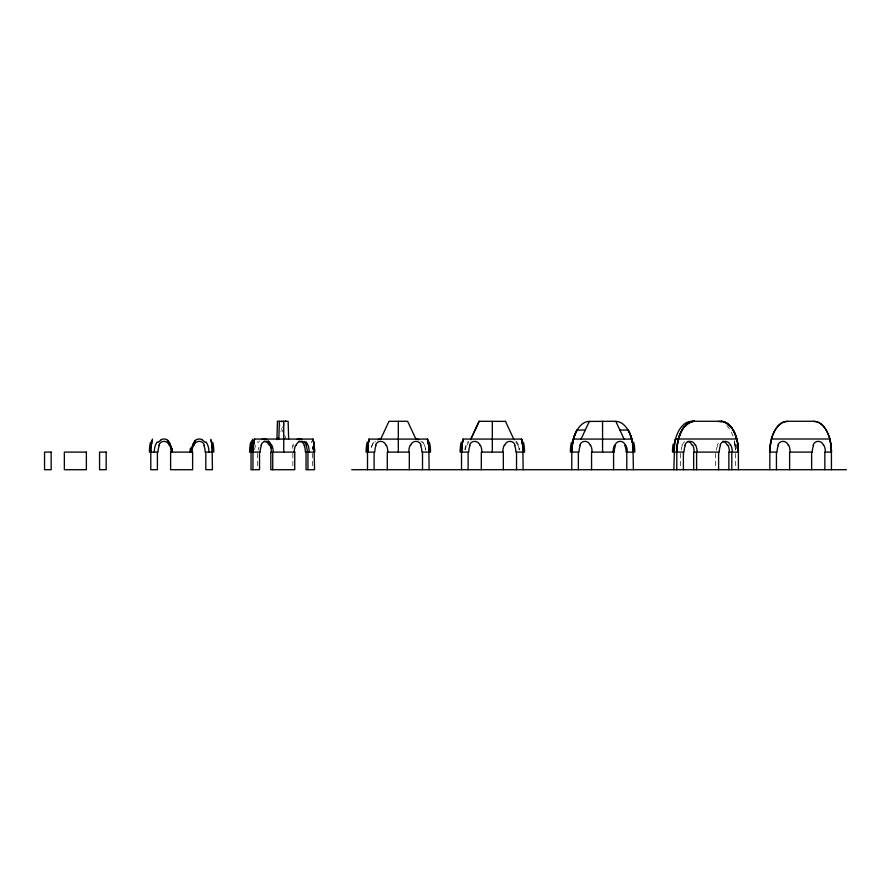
<?xml version="1.0" encoding="UTF-8"?>
<svg xmlns="http://www.w3.org/2000/svg" width="891" height="891" viewBox="0 0 891 891"><rect width="100%" height="100%" fill="white"/><g stroke="black" fill="none" stroke-linecap="round" stroke-linejoin="round"><path stroke-width="0.67" stroke-dasharray="4.46 3.34" d="M681.927 445.222L682.695 443.885M717.132 445.222L718.436 443.183M258.223 442.448L259.559 440.945M374.877 442.181L375.423 441.535M683.085 443.35L683.82 442.549M684.333 442.114L684.901 441.747M420.897 441.234L421.744 442.181M734.284 440.978L734.785 443.54M311.494 441.123L311.839 442.816M734.641 442.704L735.275 447.427M734.841 443.885L735.053 445.433M735.108 445.823L735.431 449.966M312.485 447.85L312.362 446.547L312.607 449.966M312.496 447.939L312.552 448.763M735.476 453.463L735.476 469.713M715.673 453.463L715.673 468.354M680.457 453.463L680.457 468.354M312.652 453.463L312.652 468.354M292.849 453.463L292.849 468.354M257.633 453.463L257.633 468.354M313.61 445.667A17.319 6.605 -90 0 1 313.977 449.521M516.301 441.279A15.559 15.158 -32.6 0 1 519.787 449.788M515.622 441.858A12.04 11.717 -29.6 0 1 517.682 445.344M518.373 446.001A17.029 15.726 -85.7 0 1 519.197 449.866M464.868 449.788A15.559 15.158 32.6 0 1 468.354 441.279M466.973 445.344A12.04 11.717 29.6 0 1 468.822 442.114M465.458 449.866A17.029 15.726 85.7 0 1 466.149 446.424M293.262 446.402A14.846 14.167 81.3 0 1 293.585 445.589M286.59 439.642A41.721 0.579 64.9 0 1 279.251 423.615M292.148 448.373A13.02 11.483 89.9 0 1 294.81 441.591M258.412 450.044A14.846 13.02 -90 0 1 258.958 447.215M284.429 423.615A41.721 0.579 -64.9 0 1 280.854 431.5M254.626 449.688A15.715 15.214 63.1 0 1 257.51 441.903M726.811 425.564A31.753 17.608 90 0 1 733.505 437.737M734.262 440.845A30.06 16.673 90 0 1 735.431 449.788M716.453 450.044A14.846 13.02 -90 0 1 717.6 445.467M681.236 450.044A14.846 13.02 -90 0 1 682.383 445.467M736.144 444.086A17.898 7.005 -90 0 1 736.768 449.365M425.553 449.855A15.537 15.102 -55.8 0 0 422.624 441.891A15.537 15.091 -55.9 0 1 425.553 449.855M373.63 442.415A15.537 15.102 55.8 0 0 371.191 448.719A15.537 15.091 55.9 0 1 373.63 442.415"/><path stroke-width="1.34" d="M367.504 469.713L367.504 451.537M461.516 451.826L461.516 469.713M571.766 451.826L571.766 469.713M374.109 469.713L374.109 452.105L367.504 452.105L367.549 449.966M769.824 469.713L769.869 449.966L770.96 441.223M150.802 451.537L150.791 469.713L157.406 469.713L157.406 452.105L150.791 452.105L150.813 450.701M251.039 451.537L251.028 469.713L259.537 469.713L259.537 452.105L251.028 452.105L251.073 449.966M461.516 451.537L461.516 452.105L468.12 452.105L468.12 469.713M571.766 451.537L571.766 452.105L578.37 452.105L578.37 469.713M150.802 451.258L150.846 449.866M461.527 451.358L461.56 449.966M571.777 451.358L571.81 449.966M251.062 450.423L251.318 446.547M367.526 450.423L367.783 446.547M461.538 450.423L461.805 446.547M571.788 450.423L572.055 446.547M150.824 450.4L151.08 446.547M677.784 441.858L676.815 450.4L676.781 469.713M150.958 447.939L151.002 447.382M251.195 447.939L251.24 447.382M367.66 447.939L367.705 447.382M461.683 447.939L461.727 447.382M571.933 447.939L573.414 439.063A36.965 36.965 0 0 1 576.989 430.108L585.298 430.03M151.036 447.026L152.45 439.063M251.273 447.026L252.053 441.736M367.738 447.026L368.44 442.181M461.761 447.026L462.151 443.907M151.08 446.614L151.214 445.433M251.318 446.614L251.451 445.433M367.783 446.614L367.872 445.823M461.794 446.614L461.883 445.823M572.044 446.614L572.178 445.433M674.275 445.433L674.699 442.704M151.236 445.244L151.314 444.654M251.474 445.244L251.552 444.654M367.938 445.244L368.028 444.654M461.961 445.244L462.039 444.654M572.211 445.244L572.289 444.654M151.347 444.42L151.581 443.016M462.073 444.42L463.164 439.063L521.491 439.085A30.082 16.684 90 0 1 523.14 452.138M572.323 444.42L572.523 443.183M254.069 441.223L252.977 449.966L252.933 469.713M674.576 443.384L673.852 469.713M251.808 443.016L251.73 443.529M368.195 443.529L368.284 443.016M462.964 439.864L462.93 439.998A50.91 50.91 0 0 0 461.549 450.601L461.516 452.105A29.982 16.628 -90 0 1 463.164 439.085L463.153 439.129A30.249 16.784 -90 0 0 462.173 443.751L462.206 443.529M572.456 443.529L572.434 443.718A30.372 16.84 -90 0 1 573.414 439.063A30.895 17.141 90 0 1 577.034 430.119A30.84 17.107 -90 0 0 573.414 439.063L573.392 439.185M462.195 443.662L462.295 443.016M572.49 443.35L572.601 442.704M151.57 443.083L151.682 442.471M251.797 443.083L251.908 442.471M368.273 443.083L369.141 439.107L427.48 439.085M462.284 443.083L462.462 442.114M572.534 443.083L572.713 442.114M674.654 442.95L675.523 438.996A31.753 17.608 -90 0 1 691.461 421.432M674.721 442.549L674.988 441.223M572.635 442.56L572.768 441.858M677.784 441.858L677.906 441.268M252.053 441.747L252.643 439.207M151.849 441.602L152.138 440.31M252.086 441.602L252.365 440.31M368.607 441.335L368.841 440.299M572.902 441.201L573.113 440.299M462.641 441.268L462.863 440.299M254.291 440.132A51.31 51.31 0 0 0 252.955 452.105A29.982 16.628 -90 0 1 253.59 443.751A30.149 16.717 -90 0 1 254.314 440.132L254.581 439.063L312.897 439.063L313.153 440.065A30.149 16.717 90 0 1 314.556 452.149M771.205 440.132L771.495 439.007L829.777 439.007L830.067 440.132A51.31 51.31 0 0 1 831.426 452.105L831.448 469.713M368.941 439.876L368.907 439.998A51.31 51.31 0 0 0 367.515 452.105A29.982 16.628 -90 0 1 368.161 443.751A30.249 16.784 -90 0 1 369.152 439.063L369.152 439.063M573.214 439.864L573.18 439.998A50.91 50.91 0 0 0 571.799 450.601L571.766 452.105A29.982 16.628 -90 0 1 573.436 439.018A31.753 17.608 -90 0 1 589.374 421.432L615.781 421.287L624.079 439.063M675.322 439.775L675.523 439.007L736.734 438.996L737.024 440.132A30.06 16.673 -90 0 1 738.405 452.105L738.405 469.713M254.57 439.129L254.581 439.063A30.249 16.784 -90 0 0 253.59 443.751M675.512 439.074L675.523 438.996A30.06 16.673 -90 0 0 673.852 452.105L683.386 452.105L683.386 469.713M276.945 438.996L277.435 421.287L288.138 421.287L288.639 438.996M278.85 438.996L279.34 421.287M380.735 438.996L388.999 421.287L407.621 421.287L415.885 438.996M470.86 438.996L479.124 421.287L505.576 421.387M470.604 439.731L479.202 421.287M581.077 439.063L589.33 421.387M193.982 445.422C195.419 440.154 202.78 439.92 204.351 445.222M296.113 445.422C297.549 440.154 304.911 439.92 306.482 445.222M410.684 445.422C412.121 440.154 419.483 439.92 421.053 445.222M504.707 445.422C506.133 440.154 513.494 439.92 515.076 445.222M614.957 445.422C616.427 440.02 623.945 440.02 625.415 445.422M158.865 445.222C160.436 439.92 167.798 440.154 169.234 445.422M260.996 445.222C262.567 439.92 269.94 440.154 271.365 445.422M375.568 445.222C377.138 439.92 384.5 440.154 385.937 445.422M469.579 445.222C471.161 439.92 478.523 440.154 479.948 445.422M579.829 445.222C581.411 439.92 588.773 440.154 590.198 445.422M684.856 445.222C686.426 439.92 693.788 440.154 695.225 445.422M720.062 445.222C721.632 439.92 729.005 440.154 730.431 445.422M777.888 445.222C779.458 439.92 786.831 440.154 788.257 445.422M813.104 445.222C814.675 439.92 822.037 440.154 823.473 445.422M682.684 429.094L682.361 429.596A30.873 17.129 -90 0 0 678.452 438.996L678.185 440.065A30.06 16.673 90 0 0 676.781 452.105A30.06 16.673 -90 0 1 678.452 439.007A30.907 17.141 90 0 1 682.049 430.119A30.84 17.107 -90 0 0 678.452 438.996A30.907 17.141 90 0 1 682.684 429.094L683.007 428.593A31.63 17.542 90 0 1 684.021 427.201L685.446 425.553A32.477 18.009 90 0 1 694.39 421.298A32.21 17.876 89.9 0 0 682.027 430.086M157.985 442.448L161.349 439.619M195.051 440.533L196.621 439.608M377.762 439.753L378.541 439.43M298.986 441.168L302.172 442.114L304.588 445.222M691.461 421.287L720.808 421.287A32.477 18.009 -90 0 1 729.751 425.542L731.177 427.201A31.63 17.542 -90 0 1 732.19 428.593L732.836 429.596A30.873 17.129 90 0 1 736.746 438.996A30.082 16.695 90 0 1 738.405 452.116M787.432 421.287L813.839 421.287M619.858 430.03L628.066 430.03M573.414 439.063L631.741 439.096A30.895 17.141 -90 0 0 628.122 430.119A30.84 17.107 90 0 1 631.741 439.063A30.372 16.84 90 0 1 632.733 443.751L632.588 442.938M771.183 440.132A51.31 51.31 0 0 0 769.846 452.105L776.429 452.105L776.429 469.713M351.745 469.713L846.45 469.713M264.237 441.134L267.133 442.248L269.472 445.422M722.969 441.201L725.508 442.549L727.502 445.422M688.197 441.301L690.458 442.704L692.296 445.422M418.079 439.43L418.87 439.753M166.595 439.608L168.165 440.533M201.867 439.619L205.231 442.448M304.7 441.513L305.223 442.125M505.453 421.287L514.051 439.731M312.897 439.063L312.919 439.129A30.249 16.784 90 0 1 313.899 443.751L314.556 469.713L306.047 469.713L306.047 452.105L314.556 452.105A51.31 51.31 0 0 0 313.186 440.132M522.093 441.635L522.46 443.662A30.249 16.784 90 0 0 521.491 439.063L521.58 439.441M210.833 439.341L211.757 443.718M631.842 439.463L632.276 441.301M521.591 439.463L522.015 441.268M427.613 439.608L428.46 443.718A30.149 16.717 90 0 0 427.736 440.132L427.702 439.965M631.964 439.931L632.009 440.132A30.149 16.717 90 0 1 632.733 443.751L632.365 441.736M521.692 439.887L521.758 440.132A30.149 16.717 90 0 1 522.482 443.751L522.315 442.816M521.725 439.998L521.736 440.065A50.91 50.91 0 0 1 523.106 450.601M632.053 440.31L632.265 441.245M521.803 440.31L522.003 441.201M211.078 440.31L211.39 441.736M427.825 440.499L427.992 441.245M830.312 441.223L831.448 452.093L824.843 452.105L824.843 469.713M737.347 441.591L737.77 443.896M313.498 441.591L313.888 443.718M211.445 441.992L211.724 443.529M428.281 442.704L428.426 443.529M211.579 442.704L211.69 443.35M737.77 443.896L738.405 452.105L728.871 452.105L728.871 469.713M632.755 443.907L633.1 446.547M632.799 444.163L632.944 445.233M522.549 444.163L522.661 444.943M428.526 444.163L428.638 444.943M211.824 444.163L211.935 444.943M522.616 444.654L522.85 446.547M428.604 444.654L428.838 446.547M211.891 444.654L212.125 446.547M632.978 445.433L633.39 469.713M522.727 445.433L522.972 447.939M633.111 446.614L633.223 447.85M522.861 446.614L523.14 469.713M428.95 447.85L428.838 446.547L429.117 469.713M212.247 447.85L212.125 446.547L212.414 469.713L205.81 469.713L205.81 452.105L212.414 452.105L212.414 451.537M633.223 447.939L633.289 448.763M522.972 447.939L523.039 448.763M428.961 447.939L429.017 448.763M212.258 447.939L212.314 448.763M633.345 449.866L633.367 450.824M523.095 449.866L523.117 450.824M429.072 449.866L429.117 451.247M212.37 449.866L212.414 451.247M633.378 451.247L633.367 450.601A50.91 50.91 0 0 0 632.02 440.132M523.117 450.601L523.128 451.247M633.378 451.358L633.39 452.105L626.785 452.105L626.785 469.713M523.128 451.358L523.14 452.105L516.535 452.105L516.535 469.713M429.117 451.537L429.117 452.105L422.512 452.105L422.512 469.713M811.645 469.713L811.645 452.105L789.626 452.105L789.626 469.713M731.801 452.105L731.801 469.713M718.603 469.713L718.603 452.105L693.655 452.105L693.655 469.713M696.595 452.105L696.595 469.713M613.587 469.713L613.587 452.105L591.568 452.105L591.568 469.713M602.572 421.287L602.572 452.093M503.337 469.713L503.337 452.105L481.318 452.105L481.318 469.713M492.322 421.287L492.322 452.093M409.314 469.713L409.314 452.105L387.307 452.105L387.307 469.713M398.31 421.287L398.31 452.093M307.952 452.105L307.952 469.713M283.739 421.287L283.739 452.093M281.846 421.287L281.846 421.877M272.735 452.105L272.735 469.713M633.701 442.281A17.319 6.605 -90 0 1 634.76 452.205M570.396 452.205A17.319 6.605 90 0 1 571.454 442.281M523.451 442.281A17.319 6.605 -90 0 1 524.509 452.205M460.146 452.205A17.319 6.605 90 0 1 461.204 442.281M429.429 442.281A17.319 6.605 -90 0 1 430.487 452.205M366.134 452.205A17.319 6.605 90 0 1 367.192 442.281M249.658 452.205A17.319 6.605 90 0 1 250.716 442.281M633.39 452.138A30.082 16.695 90 0 0 631.719 439.007A31.753 17.608 90 0 0 615.781 421.432M614.278 452.082A14.846 13.02 -90 0 1 615.503 445.467M625.872 445.188A14.846 14.167 -81.3 0 1 627.242 452.105M579.061 452.082A14.846 13.02 -90 0 1 580.297 445.467M590.655 445.188A14.846 14.167 -81.3 0 1 592.036 452.105M514.608 445.467A14.846 13.02 90 0 1 515.844 452.082M502.869 452.105A14.846 14.167 81.3 0 1 504.25 445.188M468.811 452.082A14.846 13.02 -90 0 1 470.047 445.467M480.405 445.188A14.846 14.167 -81.3 0 1 481.786 452.105M420.597 445.467A14.846 13.02 90 0 1 421.822 452.082M408.858 452.105A14.846 14.167 81.3 0 1 410.239 445.188M415.919 439.107A6.17 5.714 0 0 1 418.068 439.463M374.799 452.082A14.846 13.02 -90 0 1 376.024 445.467M386.382 445.188A14.846 14.167 -81.3 0 1 387.763 452.105M378.552 439.463A6.17 5.714 0 0 1 380.702 439.107M304.132 445.467A14.846 13.02 90 0 1 305.357 452.082M296.814 439.541A6.226 5.892 2.3 0 1 302.127 439.575M306.17 441.903A15.715 15.214 -63.1 0 1 309.066 452.149M269.917 445.188A14.846 14.167 -81.3 0 1 271.298 452.105M285.666 420.864A41.721 0.579 -64.9 0 1 285.398 421.454M277.925 437.871A41.721 0.579 -64.9 0 1 277.101 439.642M261.564 439.575A6.226 5.892 -2.3 0 1 266.866 439.541M268.202 440.767A13.02 11.483 -89.9 0 1 271.532 448.373M212.726 442.281A17.319 6.605 -90 0 1 213.784 452.205M149.432 452.205A17.319 6.605 90 0 1 150.49 442.281M192.033 448.619A13.176 11.427 -89.2 0 1 195.307 440.833M196.588 439.541A6.226 5.892 2.3 0 1 201.889 439.575M205.944 441.903A15.715 15.214 -63.1 0 1 208.839 452.149M203.894 445.467A14.846 13.02 90 0 1 205.119 452.082M192.155 452.105A14.846 14.167 81.3 0 1 193.525 445.188M190.841 452.105A17.285 14.779 -89.9 0 1 191.142 448.541M171.172 448.619A13.176 11.427 89.2 0 0 167.898 440.833A13.02 11.483 -89.9 0 1 171.306 448.373M161.327 439.575A6.226 5.892 -2.3 0 1 166.628 439.541M154.377 452.149A15.715 15.214 63.1 0 1 157.273 441.903M158.097 452.082A14.846 13.02 -90 0 1 159.322 445.467M169.68 445.188A14.846 14.167 -81.3 0 1 171.061 452.105M172.074 448.541A17.297 14.791 89.9 0 1 172.375 452.105A17.241 14.746 90 0 0 172.03 448.307M191.91 448.373A13.02 11.483 89.9 0 1 195.252 440.767M190.028 452.105A17.241 15.559 88.6 0 1 190.418 448.106M260.228 452.082A14.846 13.02 -90 0 1 261.453 445.467M271.822 445.188A14.846 14.167 -81.3 0 1 273.192 452.105M306.025 445.467A14.846 13.02 90 0 1 307.261 452.082M294.286 452.105A14.846 14.167 81.3 0 1 295.667 445.188M367.504 452.105A29.993 16.639 -90 0 1 368.874 440.154M427.468 439.063A30.249 16.784 90 0 1 428.46 443.751A29.993 16.639 90 0 1 429.117 452.105A51.31 51.31 0 0 0 427.758 440.132M628.166 430.108A36.965 36.965 0 0 1 631.697 439.074M624.858 445.467A14.846 13.02 90 0 1 626.095 452.082M613.119 452.105A14.846 14.167 81.3 0 1 614.5 445.188M829.777 439.007A30.082 16.695 90 0 1 831.448 452.116M769.824 452.105A30.06 16.673 -90 0 1 771.495 439.007M812.336 452.082A14.846 13.02 -90 0 1 813.561 445.467M823.919 445.188A14.846 14.167 -81.3 0 1 825.3 452.105M777.119 452.082A14.846 13.02 -90 0 1 778.344 445.467M788.713 445.188A14.846 14.167 -81.3 0 1 790.094 452.105M717.879 421.432A31.753 17.608 90 0 1 721.253 421.933M727.958 445.188A14.846 14.167 -81.3 0 1 729.339 452.105M692.741 445.188A14.846 14.167 -81.3 0 1 694.122 452.105M672.505 452.16A17.898 7.005 90 0 1 673.184 444.086M732.513 429.094A30.907 17.141 -90 0 1 736.746 438.996A30.907 17.141 -90 0 0 733.148 430.119A30.84 17.107 90 0 1 736.746 438.996M719.293 452.082A14.846 13.02 -90 0 1 720.529 445.467M730.887 445.188A14.846 14.167 -81.3 0 1 732.268 452.105M684.076 452.082A14.846 13.02 -90 0 1 685.313 445.467M695.671 445.188A14.846 14.167 -81.3 0 1 697.052 452.105M682.885 428.337A32.098 18.254 88.5 0 1 683.92 426.956M685.613 426.065A32.432 17.675 -88.5 0 1 694.39 421.32M733.17 430.086A32.21 17.876 -89.9 0 0 720.808 421.32A32.432 17.675 88.5 0 1 729.584 426.065M731.277 426.956A32.098 18.254 -88.5 0 1 732.313 428.337M51.155 452.105L44.55 452.105L44.55 469.713L51.155 469.713L51.155 452.105M86.371 452.105L64.352 452.105L64.352 469.713L86.371 469.713L86.371 452.105M106.174 452.105L99.569 452.105L99.569 469.713L106.174 469.713L106.174 452.105M192.612 452.105L170.604 452.105L170.604 469.713L192.612 469.713L192.612 452.105M294.743 452.105L270.831 452.105L270.831 469.713L294.743 469.713L294.743 452.105M829.822 438.962A31.775 17.62 -90 0 0 813.839 421.421A31.753 17.608 90 0 1 829.822 438.951M787.421 421.421A31.775 17.62 90 0 0 771.439 438.962A31.753 17.608 -90 0 1 787.421 421.432"/></g></svg>
